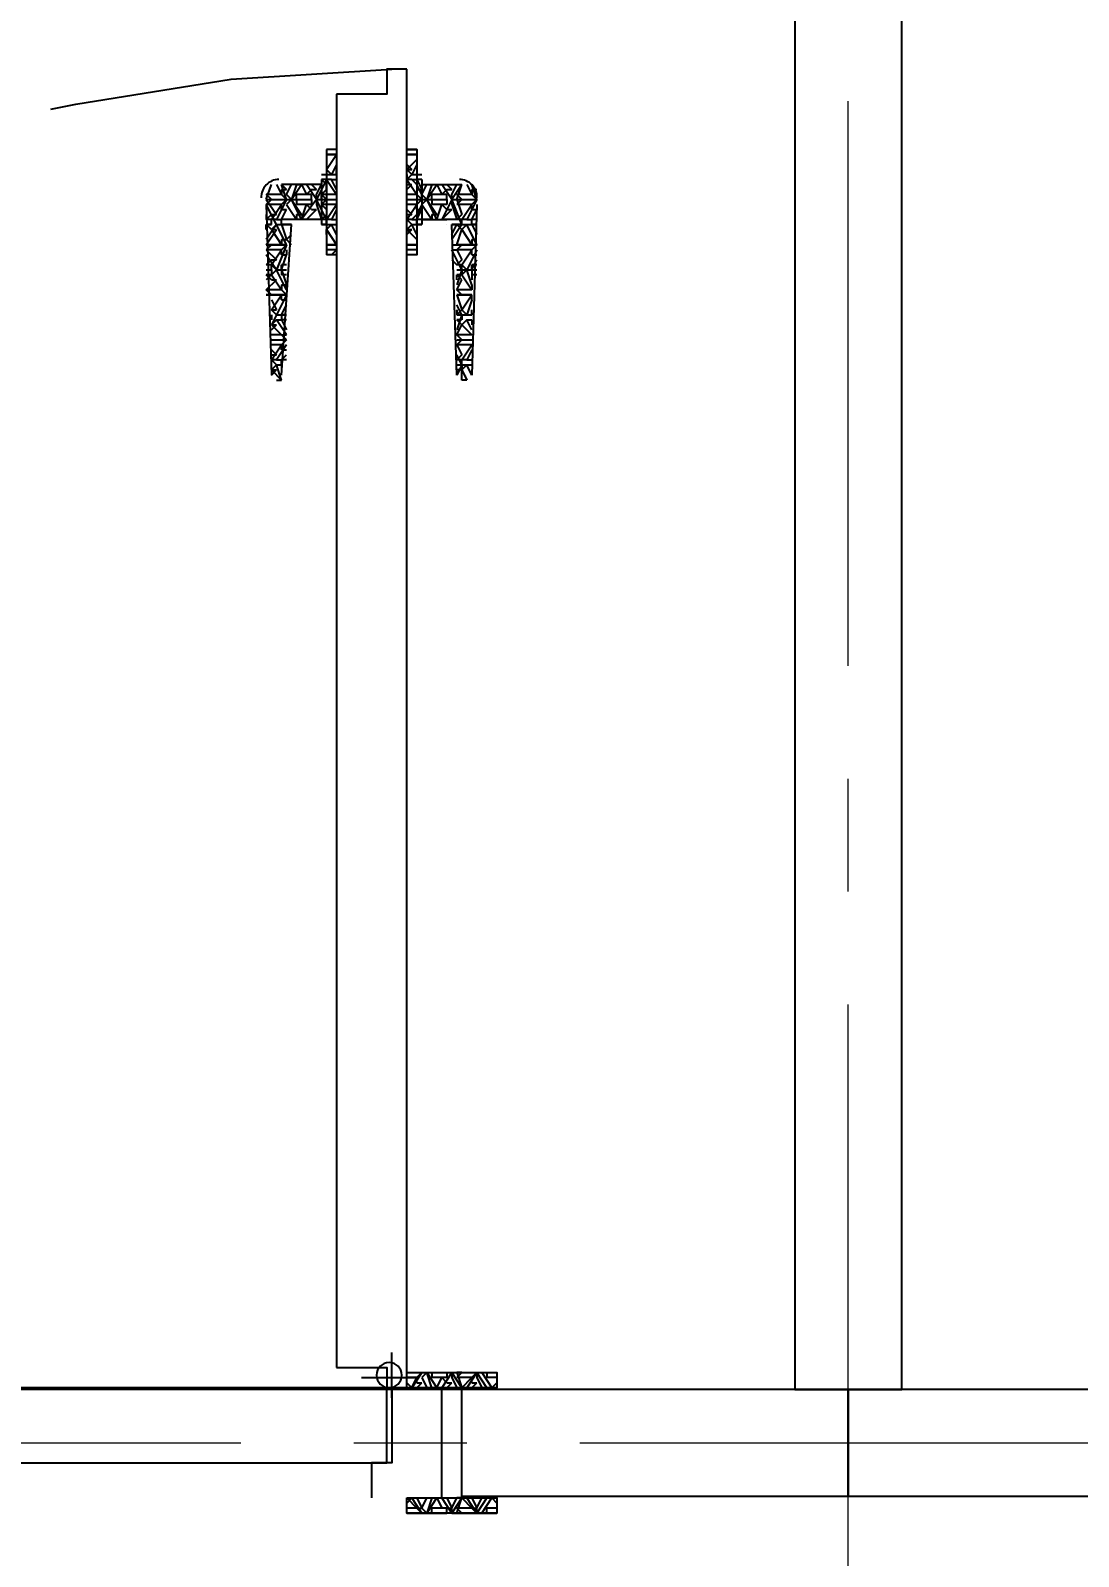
# Model space of a CAD drawing. Header units: centimetres. Extents: x -136 to 1955, y -1012 to 1233.
# Drawn here: x 340.5 to 399.4, y 626.1 to 711.9 of the extents above; entities that cross this region are included whole.
import ezdxf

# ---------------------------------------------------------------- set-up
doc = ezdxf.new("R2010")
doc.units = ezdxf.units.CM
doc.linetypes.add('CENTER', pattern=[50.8, 31.75, -6.35, 6.35, -6.35])
doc.layers.add('AKS', color=4, linetype='CENTER', lineweight=13)
for name, color, linetype in [('IC_DUVAR_60', 30, 'Continuous'), ('IC_KAPILAR', 7, 'Continuous'), ('OZEL_PANEL_OLCU_CM', 3, 'Continuous')]:
    doc.layers.add(name, color=color, linetype=linetype)
doc.styles.get("Standard").update_dxf_attribs({"font": 'Arial.ttf'})
doc.dimstyles.new('ISO-25', dxfattribs={"dimtxt": 2.5, "dimasz": 2.5, "dimexe": 1.25, "dimexo": 0.625, "dimtad": 1, "dimtxsty": 'Standard', "dimcen": 2.5, "dimadec": 0, "dimazin": 0, "dimtfac": 1, "dimtmove": 0, "dimatfit": 3, "dimfxl": 1, "dimarcsym": 0})

# ---------------------------------------------------------------- blocks, each defined once
blk = doc.blocks.new('kaynak-ic-kapi')
at = {"color": 133, "linetype": 'Continuous', "lineweight": 25, "true_color": 0x6ec1dd}
for p, q in [((54328.39, 7919.031), (54328.39, 7993.181)), ((54324.442, 7991.771), (54324.442, 7920.159)), ((54324.442, 7988.67), (54323.879, 7988.67)), ((54323.879, 7988.67), (54323.879, 7982.749)), ((54324.442, 7988.67), (54323.879, 7988.67)), ((54323.879, 7988.388), (54324.442, 7988.388)), ((54324.442, 7988.388), (54323.879, 7988.388)), ((54323.879, 7987.542), (54324.442, 7988.388)), ((54324.442, 7988.67), (54324.442, 7988.67)), ((54324.442, 7988.67), (54324.442, 7988.67)), ((54324.442, 7988.388), (54324.442, 7988.388)), ((54328.953, 7988.67), (54328.39, 7988.67)), ((54328.39, 7988.388), (54328.953, 7988.388)), ((54328.953, 7988.388), (54328.39, 7988.388)), ((54328.39, 7987.542), (54328.953, 7988.106)), ((54323.597, 7987.26), (54323.879, 7987.26)), ((54323.879, 7987.824), (54323.879, 7987.542)), ((54324.16, 7987.26), (54323.879, 7987.542)), ((54323.879, 7987.542), (54323.879, 7987.542)), ((54323.879, 7987.26), (54323.879, 7987.26)), ((54323.879, 7987.26), (54324.442, 7987.26)), ((54323.879, 7987.26), (54323.879, 7986.978)), ((54323.879, 7987.26), (54323.879, 7987.26)), ((54323.879, 7987.26), (54323.879, 7986.978)), ((54323.879, 7987.26), (54323.879, 7987.26)), ((54324.442, 7987.824), (54324.16, 7987.26)), ((54324.16, 7987.26), (54324.442, 7987.26)), ((54324.442, 7987.26), (54324.442, 7987.542)), ((54324.442, 7987.26), (54324.442, 7987.26)), ((54324.442, 7987.26), (54324.442, 7987.26)), ((54328.39, 7987.824), (54328.672, 7987.542)), ((54328.672, 7987.26), (54328.39, 7987.542)), ((54328.672, 7987.26), (54328.39, 7987.542)), ((54328.39, 7987.542), (54328.672, 7987.542)), ((54328.39, 7987.26), (54328.39, 7987.26)), ((54328.39, 7987.26), (54328.39, 7987.26)), ((54328.39, 7987.26), (54328.39, 7986.978)), ((54328.672, 7987.26), (54328.953, 7987.26)), ((54328.672, 7987.26), (54328.953, 7987.26)), ((54328.953, 7987.26), (54329.235, 7987.26)), ((54328.953, 7987.26), (54328.953, 7987.26)), ((54328.953, 7987.26), (54328.953, 7986.978)), ((54328.953, 7987.26), (54328.953, 7987.26)), ((54320.495, 7985.851), (54320.777, 7986.696)), ((54321.059, 7986.696), (54321.341, 7986.133)), ((54321.623, 7985.851), (54321.341, 7986.696)), ((54321.341, 7986.696), (54321.623, 7986.415)), ((54323.597, 7986.696), (54321.341, 7986.696)), ((54321.341, 7986.415), (54321.341, 7986.133)), ((54321.341, 7986.415), (54321.623, 7986.415)), ((54321.623, 7986.133), (54321.905, 7986.696)), ((54322.187, 7986.696), (54321.905, 7985.851)), ((54321.905, 7985.851), (54322.469, 7986.696)), ((54322.187, 7986.696), (54322.187, 7986.696)), ((54322.187, 7986.696), (54322.469, 7986.696)), ((54322.469, 7986.696), (54322.751, 7986.133)), ((54323.033, 7986.415), (54322.751, 7986.133)), ((54323.033, 7986.696), (54323.315, 7986.415)), ((54323.033, 7986.415), (54323.315, 7986.415)), ((54323.315, 7986.133), (54323.597, 7986.696)), ((54323.879, 7986.696), (54323.597, 7986.978)), ((54323.879, 7986.978), (54323.597, 7986.978)), ((54323.597, 7986.978), (54323.597, 7986.978)), ((54323.597, 7986.978), (54323.597, 7984.441)), ((54324.16, 7986.978), (54323.879, 7986.978)), ((54323.879, 7986.978), (54324.442, 7986.133)), ((54323.879, 7986.978), (54323.879, 7986.978)), ((54323.879, 7986.696), (54323.879, 7986.696)), ((54323.879, 7986.415), (54323.879, 7986.696)), ((54324.442, 7986.415), (54324.16, 7986.978)), ((54324.16, 7986.978), (54324.442, 7986.978)), ((54324.442, 7986.978), (54324.442, 7986.978)), ((54324.442, 7986.978), (54324.442, 7986.978)), ((54324.442, 7986.978), (54324.442, 7986.978)), ((54328.672, 7986.978), (54328.39, 7986.978)), ((54328.39, 7986.978), (54328.953, 7986.133)), ((54328.39, 7986.696), (54328.672, 7986.696)), ((54328.39, 7986.415), (54328.672, 7986.696)), ((54328.953, 7986.696), (54328.672, 7986.978)), ((54328.672, 7986.978), (54328.953, 7986.978)), ((54328.953, 7986.978), (54328.953, 7986.978)), ((54329.235, 7986.978), (54328.953, 7986.978)), ((54328.953, 7986.978), (54329.235, 7986.415)), ((54328.953, 7986.978), (54328.953, 7986.978)), ((54328.953, 7986.415), (54328.953, 7986.133)), ((54328.953, 7986.415), (54329.235, 7986.415)), ((54329.235, 7986.978), (54329.235, 7984.441)), ((54329.235, 7986.133), (54329.517, 7986.696)), ((54329.235, 7986.696), (54331.491, 7986.696)), ((54329.235, 7986.415), (54329.235, 7986.415)), ((54329.799, 7986.696), (54329.517, 7985.851)), ((54329.517, 7985.851), (54330.081, 7986.696)), ((54329.799, 7986.696), (54329.799, 7986.696)), ((54329.799, 7986.696), (54330.081, 7986.696)), ((54330.081, 7986.696), (54330.363, 7986.133)), ((54330.645, 7986.415), (54330.363, 7986.133)), ((54330.645, 7986.696), (54330.927, 7986.415)), ((54330.645, 7986.415), (54330.927, 7986.415)), ((54330.927, 7986.133), (54331.209, 7986.696)), ((54331.209, 7985.851), (54331.491, 7986.696)), ((54331.491, 7986.696), (54331.491, 7986.696)), ((54331.491, 7986.696), (54331.491, 7986.696)), ((54331.773, 7986.696), (54332.055, 7986.133)), ((54332.337, 7985.851), (54332.055, 7986.696)), ((54332.055, 7986.415), (54332.055, 7986.133)), ((54332.055, 7986.415), (54332.337, 7986.415)), ((54320.777, 7985.851), (54320.495, 7986.133)), ((54321.341, 7986.133), (54320.495, 7986.133)), ((54320.495, 7985.851), (54320.495, 7985.851)), ((54320.495, 7985.851), (54320.495, 7985.851)), ((54320.777, 7985.851), (54320.495, 7985.569)), ((54320.495, 7985.851), (54321.059, 7985.005)), ((54321.341, 7985.569), (54320.495, 7985.569)), ((54320.495, 7985.569), (54320.777, 7975.983)), ((54320.777, 7984.723), (54321.341, 7985.569)), ((54321.623, 7985.851), (54321.059, 7984.723)), ((54321.623, 7985.851), (54321.341, 7986.133)), ((54321.623, 7985.851), (54321.341, 7985.569)), ((54321.341, 7985.287), (54321.341, 7985.569)), ((54321.905, 7985.851), (54321.623, 7986.133)), ((54321.905, 7985.851), (54321.623, 7985.569)), ((54321.623, 7985.569), (54322.187, 7984.723)), ((54322.469, 7984.723), (54321.905, 7985.851)), ((54321.905, 7985.851), (54321.905, 7985.851)), ((54321.905, 7985.851), (54321.905, 7985.851)), ((54321.905, 7985.851), (54322.469, 7985.005)), ((54322.187, 7985.851), (54322.187, 7986.133)), ((54323.033, 7986.133), (54322.187, 7986.133)), ((54322.187, 7985.851), (54322.187, 7985.569)), ((54323.033, 7985.569), (54322.187, 7985.569)), ((54322.469, 7984.723), (54322.751, 7985.569)), ((54323.033, 7985.287), (54322.751, 7985.569)), ((54323.033, 7985.851), (54323.033, 7986.133)), ((54323.033, 7985.851), (54323.033, 7985.569)), ((54323.315, 7985.851), (54323.315, 7986.133)), ((54323.315, 7985.851), (54323.597, 7985.851)), ((54323.315, 7985.851), (54323.597, 7985.851)), ((54323.315, 7985.851), (54323.315, 7985.569)), ((54323.315, 7985.851), (54323.597, 7985.851)), ((54323.315, 7985.569), (54323.597, 7984.723)), ((54323.879, 7985.851), (54323.597, 7986.133)), ((54323.879, 7986.133), (54323.597, 7986.133)), ((54323.597, 7985.851), (54323.879, 7985.851)), ((54323.879, 7985.851), (54323.597, 7985.569)), ((54323.597, 7985.851), (54323.597, 7985.569)), ((54323.879, 7985.569), (54323.597, 7985.569)), ((54323.597, 7985.569), (54323.879, 7985.287)), ((54324.442, 7986.133), (54323.879, 7986.133)), ((54323.879, 7985.851), (54324.442, 7985.851)), ((54324.442, 7985.569), (54323.879, 7985.569)), ((54323.879, 7984.723), (54324.442, 7985.569)), ((54324.442, 7986.133), (54324.442, 7986.133)), ((54324.442, 7985.569), (54324.442, 7985.569)), ((54328.953, 7986.133), (54328.39, 7986.133)), ((54328.39, 7985.851), (54328.953, 7985.851)), ((54328.953, 7985.569), (54328.39, 7985.569)), ((54328.39, 7984.723), (54328.953, 7985.569)), ((54329.235, 7985.851), (54328.953, 7986.133)), ((54328.953, 7986.133), (54328.953, 7986.133)), ((54328.953, 7986.133), (54328.953, 7986.133)), ((54328.953, 7985.851), (54329.235, 7985.851)), ((54329.235, 7985.851), (54328.953, 7985.569)), ((54329.235, 7985.569), (54328.953, 7985.005)), ((54328.953, 7985.287), (54328.953, 7985.569)), ((54328.953, 7985.569), (54328.953, 7985.569)), ((54328.953, 7985.569), (54328.953, 7985.569)), ((54329.517, 7985.851), (54329.235, 7986.133)), ((54329.235, 7985.851), (54330.645, 7985.851)), ((54329.235, 7985.851), (54329.235, 7985.569)), ((54329.235, 7985.851), (54329.235, 7985.851)), ((54329.517, 7985.851), (54329.235, 7985.569)), ((54329.235, 7985.569), (54329.799, 7984.723)), ((54330.081, 7984.723), (54329.517, 7985.851)), ((54329.517, 7985.851), (54329.517, 7985.851)), ((54329.517, 7985.851), (54329.517, 7985.851)), ((54329.517, 7985.851), (54330.081, 7985.005)), ((54329.799, 7985.851), (54329.799, 7986.133)), ((54330.645, 7986.133), (54329.799, 7986.133)), ((54329.799, 7985.851), (54329.799, 7985.569)), ((54330.645, 7985.569), (54329.799, 7985.569)), ((54330.081, 7984.723), (54330.363, 7985.569)), ((54330.645, 7985.287), (54330.363, 7985.569)), ((54330.645, 7985.851), (54330.645, 7986.133)), ((54330.645, 7985.851), (54330.645, 7985.569)), ((54330.927, 7985.851), (54330.927, 7986.133)), ((54330.927, 7985.851), (54332.337, 7985.851)), ((54330.927, 7985.851), (54331.209, 7985.851)), ((54330.927, 7985.851), (54330.927, 7985.569)), ((54330.927, 7985.851), (54331.209, 7985.851)), ((54330.927, 7985.569), (54331.209, 7984.723)), ((54331.491, 7985.851), (54331.209, 7986.133)), ((54332.055, 7986.133), (54331.209, 7986.133)), ((54331.491, 7985.851), (54331.209, 7985.569)), ((54331.209, 7985.851), (54331.491, 7985.005)), ((54332.055, 7985.569), (54331.209, 7985.569)), ((54331.491, 7984.723), (54332.055, 7985.569)), ((54332.337, 7985.851), (54331.773, 7984.723)), ((54332.337, 7985.851), (54332.055, 7986.133)), ((54332.337, 7985.851), (54332.055, 7985.569)), ((54332.055, 7985.287), (54332.055, 7985.569)), ((54332.337, 7985.569), (54332.055, 7975.983)), ((54332.337, 7985.569), (54332.337, 7985.569)), ((54332.337, 7985.569), (54332.337, 7985.287)), ((54320.777, 7985.005), (54320.495, 7984.723)), ((54320.495, 7985.005), (54320.495, 7984.723)), ((54320.777, 7984.723), (54320.495, 7984.723)), ((54320.777, 7985.005), (54321.059, 7985.005)), ((54320.777, 7984.441), (54320.777, 7984.723)), ((54321.059, 7984.723), (54320.777, 7984.723)), ((54321.059, 7984.723), (54321.341, 7984.723)), ((54321.341, 7985.287), (54321.623, 7985.287)), ((54321.341, 7984.723), (54321.623, 7985.287)), ((54321.341, 7984.441), (54321.341, 7984.723)), ((54322.187, 7984.723), (54321.341, 7984.723)), ((54323.597, 7984.723), (54321.905, 7984.723)), ((54322.187, 7985.005), (54322.187, 7984.723)), ((54322.187, 7985.005), (54322.469, 7985.005)), ((54322.187, 7984.723), (54322.187, 7984.723)), ((54322.469, 7984.723), (54322.469, 7984.723)), ((54322.751, 7984.723), (54323.315, 7985.287)), ((54322.751, 7984.723), (54322.751, 7984.723)), ((54323.597, 7984.723), (54322.751, 7984.723)), ((54323.033, 7985.287), (54323.315, 7985.287)), ((54323.879, 7985.005), (54323.597, 7984.723)), ((54323.879, 7984.723), (54323.597, 7984.723)), ((54323.597, 7984.723), (54323.597, 7984.723)), ((54323.879, 7985.287), (54323.879, 7985.005)), ((54323.879, 7985.005), (54323.879, 7985.005)), ((54323.879, 7984.441), (54323.879, 7984.723)), ((54323.879, 7984.441), (54323.879, 7984.723)), ((54324.16, 7984.723), (54323.879, 7984.723)), ((54324.442, 7985.287), (54324.16, 7984.723)), ((54324.16, 7984.723), (54324.442, 7984.723)), ((54324.442, 7984.723), (54324.442, 7984.723)), ((54324.442, 7984.723), (54324.442, 7984.723)), ((54324.442, 7984.723), (54324.442, 7984.723)), ((54328.39, 7985.287), (54328.672, 7985.005)), ((54328.39, 7985.005), (54328.672, 7985.005)), ((54328.39, 7984.441), (54328.39, 7984.723)), ((54328.672, 7984.723), (54328.39, 7984.723)), ((54328.953, 7985.005), (54328.672, 7984.723)), ((54328.672, 7984.723), (54328.953, 7984.723)), ((54328.953, 7985.287), (54329.235, 7985.287)), ((54328.953, 7984.723), (54329.235, 7985.287)), ((54328.953, 7984.723), (54328.953, 7984.723)), ((54328.953, 7984.441), (54328.953, 7984.723)), ((54329.235, 7984.723), (54328.953, 7984.723)), ((54329.235, 7985.287), (54329.235, 7985.287)), ((54329.235, 7985.287), (54329.235, 7985.287)), ((54329.799, 7984.723), (54329.235, 7984.723)), ((54329.235, 7984.723), (54330.645, 7984.723)), ((54329.799, 7985.005), (54329.799, 7984.723)), ((54329.799, 7985.005), (54330.081, 7985.005)), ((54329.799, 7984.723), (54329.799, 7984.723)), ((54330.081, 7984.723), (54330.081, 7984.723)), ((54330.363, 7984.723), (54330.927, 7985.287)), ((54330.363, 7984.723), (54330.363, 7984.723)), ((54331.491, 7984.723), (54330.363, 7984.723)), ((54330.645, 7985.287), (54330.927, 7985.287)), ((54331.491, 7985.005), (54331.209, 7984.723)), ((54331.491, 7985.005), (54331.491, 7985.005)), ((54331.491, 7984.441), (54331.491, 7984.723)), ((54331.773, 7984.723), (54331.491, 7984.723)), ((54331.773, 7984.723), (54332.055, 7984.723)), ((54332.055, 7985.287), (54332.337, 7985.287)), ((54332.055, 7984.723), (54332.337, 7985.287)), ((54332.055, 7984.441), (54332.055, 7984.723)), ((54332.337, 7984.723), (54332.055, 7984.723)), ((54320.495, 7984.441), (54320.777, 7984.441)), ((54321.059, 7984.441), (54320.495, 7983.595)), ((54320.777, 7984.159), (54320.495, 7984.441)), ((54320.777, 7984.441), (54320.495, 7984.441)), ((54320.495, 7984.159), (54320.495, 7984.441)), ((54320.495, 7983.313), (54321.059, 7984.159)), ((54320.777, 7984.441), (54320.777, 7984.441)), ((54321.059, 7984.441), (54320.777, 7984.159)), ((54320.777, 7984.159), (54321.059, 7984.159)), ((54320.777, 7984.159), (54321.341, 7983.313)), ((54321.059, 7984.441), (54321.905, 7984.441)), ((54321.059, 7984.441), (54321.341, 7984.441)), ((54321.341, 7984.441), (54321.341, 7984.441)), ((54321.905, 7984.441), (54321.341, 7984.441)), ((54321.341, 7984.441), (54321.623, 7983.595)), ((54321.341, 7975.983), (54321.905, 7984.441)), ((54321.623, 7983.595), (54321.905, 7983.877)), ((54321.905, 7984.441), (54321.905, 7984.441)), ((54323.597, 7984.441), (54323.879, 7984.441)), ((54323.879, 7984.441), (54323.597, 7984.441)), ((54323.879, 7984.441), (54324.442, 7984.441)), ((54323.879, 7984.441), (54323.879, 7984.441)), ((54323.879, 7984.441), (54323.879, 7984.159)), ((54323.879, 7984.441), (54323.879, 7984.441)), ((54324.16, 7984.441), (54323.879, 7984.159)), ((54323.879, 7984.441), (54323.879, 7984.441)), ((54323.879, 7984.159), (54323.879, 7984.159)), ((54323.879, 7983.877), (54323.879, 7984.159)), ((54323.879, 7984.159), (54324.442, 7983.313)), ((54323.879, 7984.159), (54323.879, 7984.159)), ((54324.442, 7983.877), (54324.16, 7984.441)), ((54324.16, 7984.441), (54324.442, 7984.441)), ((54324.442, 7984.441), (54324.442, 7984.441)), ((54324.442, 7984.441), (54324.442, 7984.441)), ((54324.442, 7984.441), (54324.442, 7984.441)), ((54328.39, 7984.441), (54328.39, 7984.441)), ((54328.672, 7984.441), (54328.39, 7984.159)), ((54328.39, 7984.441), (54328.39, 7984.441)), ((54328.672, 7984.441), (54328.39, 7984.159)), ((54328.39, 7984.159), (54328.672, 7984.159)), ((54328.39, 7983.877), (54328.672, 7984.159)), ((54328.39, 7984.159), (54328.953, 7983.595)), ((54328.672, 7984.441), (54328.953, 7984.441)), ((54328.672, 7984.441), (54328.953, 7984.441)), ((54328.953, 7984.441), (54329.235, 7984.441)), ((54328.953, 7984.441), (54328.953, 7984.441)), ((54328.953, 7984.441), (54328.953, 7984.441)), ((54329.235, 7984.441), (54328.953, 7984.441)), ((54328.953, 7984.441), (54328.953, 7984.159)), ((54328.953, 7984.441), (54328.953, 7984.441)), ((54328.953, 7984.159), (54328.953, 7984.159)), ((54330.645, 7984.441), (54330.645, 7984.441)), ((54331.491, 7984.441), (54330.927, 7983.595)), ((54331.491, 7984.441), (54330.927, 7984.441)), ((54330.927, 7983.877), (54331.209, 7984.441)), ((54331.209, 7975.983), (54330.927, 7984.441)), ((54331.491, 7984.159), (54331.209, 7984.441)), ((54331.209, 7983.313), (54331.491, 7984.159)), ((54331.491, 7984.441), (54331.491, 7984.441)), ((54331.773, 7984.441), (54331.491, 7984.159)), ((54331.491, 7984.159), (54331.491, 7984.159)), ((54331.491, 7984.159), (54332.055, 7983.313)), ((54332.337, 7983.313), (54331.773, 7984.441)), ((54331.773, 7984.441), (54332.055, 7984.441)), ((54332.055, 7984.441), (54332.055, 7984.441)), ((54332.337, 7984.441), (54332.055, 7984.441)), ((54332.055, 7984.441), (54332.337, 7983.877)), ((54320.495, 7983.313), (54321.623, 7983.313)), ((54320.495, 7983.313), (54320.495, 7983.313)), ((54320.777, 7983.313), (54320.495, 7983.313)), ((54320.777, 7983.313), (54320.495, 7983.031)), ((54321.341, 7983.313), (54320.495, 7983.313)), ((54320.495, 7983.031), (54320.495, 7983.031)), ((54321.341, 7983.031), (54320.495, 7983.031)), ((54320.495, 7983.031), (54321.059, 7982.467)), ((54320.777, 7982.185), (54321.341, 7983.031)), ((54321.341, 7983.595), (54321.341, 7983.313)), ((54321.341, 7983.595), (54321.623, 7983.595)), ((54321.623, 7983.313), (54321.341, 7983.313)), ((54321.623, 7983.313), (54321.341, 7983.031)), ((54321.341, 7982.749), (54321.341, 7983.031)), ((54321.905, 7983.313), (54321.623, 7983.595)), ((54321.623, 7983.031), (54321.623, 7982.749)), ((54323.879, 7983.313), (54324.442, 7983.313)), ((54324.442, 7983.313), (54323.879, 7983.313)), ((54324.442, 7983.031), (54323.879, 7983.031)), ((54324.16, 7982.749), (54324.442, 7983.031)), ((54324.442, 7983.313), (54324.442, 7983.313)), ((54324.442, 7983.031), (54324.442, 7983.031)), ((54328.39, 7983.313), (54328.953, 7983.313)), ((54328.953, 7983.313), (54328.39, 7983.313)), ((54328.953, 7983.031), (54328.39, 7983.031)), ((54330.927, 7983.313), (54332.337, 7983.313)), ((54330.927, 7983.313), (54331.209, 7983.313)), ((54331.491, 7981.903), (54330.927, 7983.031)), ((54330.927, 7983.031), (54331.209, 7983.031)), ((54331.491, 7983.313), (54331.209, 7983.313)), ((54331.491, 7983.313), (54331.209, 7983.031)), ((54332.055, 7983.313), (54331.209, 7983.313)), ((54332.055, 7983.031), (54331.209, 7983.031)), ((54331.209, 7983.031), (54331.491, 7982.467)), ((54331.491, 7982.185), (54332.055, 7983.031)), ((54332.337, 7983.031), (54331.773, 7981.903)), ((54332.055, 7983.595), (54332.055, 7983.313)), ((54332.055, 7983.595), (54332.337, 7983.595)), ((54332.337, 7983.313), (54332.055, 7983.313)), ((54332.337, 7983.313), (54332.055, 7983.031)), ((54332.055, 7982.749), (54332.055, 7983.031)), ((54320.777, 7982.467), (54320.495, 7982.185)), ((54320.777, 7982.185), (54320.495, 7982.185)), ((54320.495, 7982.185), (54320.495, 7982.185)), ((54320.777, 7982.467), (54321.059, 7982.467)), ((54320.777, 7981.903), (54320.777, 7982.185)), ((54321.059, 7981.903), (54320.777, 7982.185)), ((54321.341, 7982.749), (54321.623, 7982.749)), ((54321.341, 7981.903), (54321.623, 7982.749)), ((54321.341, 7981.903), (54321.341, 7982.185)), ((54321.623, 7982.185), (54321.341, 7982.185)), ((54321.623, 7982.749), (54321.623, 7982.749)), ((54324.442, 7982.749), (54323.879, 7982.749)), ((54328.953, 7982.749), (54328.953, 7982.749)), ((54330.927, 7982.467), (54331.209, 7982.185)), ((54331.491, 7982.467), (54331.209, 7982.185)), ((54331.491, 7982.185), (54331.209, 7982.185)), ((54331.491, 7982.467), (54331.491, 7982.467)), ((54331.491, 7981.903), (54331.491, 7982.185)), ((54331.773, 7981.903), (54331.491, 7982.185)), ((54332.055, 7982.749), (54332.337, 7982.749)), ((54332.055, 7981.903), (54332.337, 7982.467)), ((54332.055, 7981.903), (54332.055, 7982.185)), ((54332.337, 7982.185), (54332.055, 7982.185)), ((54320.495, 7981.903), (54320.777, 7981.903)), ((54320.777, 7981.34), (54320.495, 7981.622)), ((54320.777, 7981.622), (54320.495, 7981.622)), ((54320.495, 7981.622), (54320.495, 7981.622)), ((54320.495, 7980.776), (54321.059, 7981.34)), ((54320.777, 7981.903), (54320.777, 7981.622)), ((54321.059, 7981.903), (54320.777, 7981.622)), ((54320.777, 7981.622), (54321.341, 7980.776)), ((54320.777, 7981.34), (54321.059, 7981.34)), ((54321.059, 7981.903), (54321.623, 7981.903)), ((54321.059, 7981.903), (54321.341, 7981.903)), ((54321.059, 7981.903), (54321.341, 7981.903)), ((54321.341, 7981.903), (54321.341, 7981.622)), ((54321.341, 7981.903), (54321.623, 7981.058)), ((54321.623, 7981.622), (54321.341, 7981.622)), ((54331.491, 7981.903), (54331.209, 7981.058)), ((54331.491, 7981.34), (54331.209, 7981.622)), ((54331.491, 7981.622), (54331.209, 7981.622)), ((54331.209, 7981.34), (54331.209, 7981.622)), ((54331.209, 7980.776), (54331.491, 7981.34)), ((54331.491, 7981.903), (54331.491, 7981.622)), ((54331.773, 7981.903), (54331.491, 7981.622)), ((54331.491, 7981.622), (54332.055, 7980.776)), ((54331.491, 7981.34), (54331.491, 7981.34)), ((54332.055, 7981.058), (54331.773, 7981.903)), ((54331.773, 7981.903), (54332.055, 7981.903)), ((54331.773, 7981.903), (54332.055, 7981.903)), ((54332.055, 7981.903), (54332.055, 7981.622)), ((54332.055, 7981.903), (54332.055, 7981.34)), ((54332.337, 7981.622), (54332.055, 7981.622)), ((54320.777, 7980.494), (54320.495, 7980.776)), ((54321.341, 7980.776), (54320.495, 7980.776)), ((54320.495, 7980.494), (54321.623, 7980.494)), ((54320.777, 7980.494), (54320.495, 7980.494)), ((54321.341, 7980.494), (54320.495, 7980.494)), ((54320.777, 7979.648), (54321.341, 7980.494)), ((54321.341, 7981.058), (54321.341, 7980.776)), ((54321.341, 7981.058), (54321.623, 7981.058)), ((54321.623, 7980.494), (54321.341, 7980.776)), ((54321.623, 7980.494), (54321.341, 7980.494)), ((54321.341, 7980.212), (54321.341, 7980.494)), ((54321.623, 7980.776), (54321.623, 7981.058)), ((54321.623, 7980.776), (54321.623, 7980.776)), ((54331.209, 7980.776), (54331.209, 7980.776)), ((54331.491, 7980.494), (54331.209, 7980.776)), ((54332.055, 7980.776), (54331.209, 7980.776)), ((54331.209, 7980.494), (54332.055, 7980.494)), ((54331.209, 7980.494), (54331.209, 7980.494)), ((54331.491, 7980.494), (54331.209, 7980.494)), ((54332.055, 7980.494), (54331.209, 7980.494)), ((54331.209, 7980.494), (54331.491, 7979.648)), ((54331.491, 7979.648), (54332.055, 7980.494)), ((54332.055, 7981.058), (54332.055, 7980.776)), ((54332.055, 7981.058), (54332.055, 7981.058)), ((54332.055, 7980.776), (54332.055, 7980.776)), ((54332.055, 7980.494), (54332.055, 7980.494)), ((54332.055, 7980.212), (54332.055, 7980.494)), ((54320.777, 7980.212), (54321.059, 7979.648)), ((54321.059, 7979.366), (54320.777, 7979.648)), ((54321.059, 7979.366), (54320.777, 7979.648)), ((54320.777, 7979.648), (54320.777, 7979.648)), ((54320.777, 7979.648), (54321.059, 7979.648)), ((54321.341, 7980.212), (54321.623, 7980.212)), ((54321.341, 7979.366), (54321.623, 7979.93)), ((54331.491, 7979.366), (54331.209, 7979.93)), ((54331.491, 7979.648), (54331.209, 7979.366)), ((54331.209, 7979.648), (54331.209, 7979.366)), ((54331.773, 7979.366), (54331.491, 7979.648)), ((54331.491, 7979.648), (54331.491, 7979.648)), ((54332.055, 7980.212), (54331.773, 7979.366)), ((54332.055, 7980.212), (54332.055, 7980.212)), ((54332.055, 7979.366), (54332.055, 7979.648)), ((54320.777, 7979.366), (54320.777, 7979.366)), ((54320.777, 7979.366), (54320.777, 7979.366)), ((54320.777, 7979.366), (54320.777, 7979.084)), ((54320.777, 7979.366), (54320.777, 7979.366)), ((54321.059, 7979.084), (54320.777, 7978.802)), ((54320.777, 7979.084), (54320.777, 7979.084)), ((54320.777, 7978.802), (54321.059, 7978.802)), ((54320.777, 7978.52), (54321.059, 7978.802)), ((54320.777, 7978.802), (54321.341, 7978.238)), ((54321.059, 7979.366), (54321.623, 7979.366)), ((54321.059, 7979.366), (54321.341, 7979.366)), ((54321.623, 7978.238), (54321.059, 7979.084)), ((54321.059, 7979.084), (54321.341, 7979.084)), ((54321.341, 7979.366), (54321.341, 7979.366)), ((54321.341, 7979.366), (54321.341, 7979.084)), ((54321.623, 7979.366), (54321.341, 7979.366)), ((54321.623, 7979.084), (54321.341, 7979.084)), ((54321.341, 7979.084), (54321.623, 7978.52)), ((54331.491, 7979.366), (54331.209, 7978.52)), ((54331.491, 7979.366), (54331.209, 7979.366)), ((54331.491, 7978.802), (54331.209, 7979.084)), ((54331.491, 7979.084), (54331.209, 7979.084)), ((54331.209, 7979.084), (54331.209, 7979.084)), ((54331.209, 7978.238), (54331.491, 7978.802)), ((54331.491, 7979.366), (54331.491, 7979.366)), ((54331.491, 7979.366), (54331.491, 7979.084)), ((54331.773, 7979.084), (54331.491, 7978.802)), ((54331.491, 7978.802), (54331.491, 7978.802)), ((54331.491, 7978.802), (54332.055, 7978.238)), ((54331.773, 7979.366), (54332.055, 7979.366)), ((54332.055, 7978.52), (54331.773, 7979.084)), ((54331.773, 7979.084), (54332.055, 7979.084)), ((54332.055, 7979.366), (54332.055, 7979.366)), ((54332.055, 7979.366), (54332.055, 7979.366)), ((54332.055, 7979.084), (54332.055, 7979.084)), ((54332.055, 7979.084), (54332.055, 7979.084)), ((54332.055, 7979.084), (54332.055, 7978.802)), ((54321.341, 7978.238), (54320.777, 7978.238)), ((54320.777, 7977.956), (54321.623, 7977.956)), ((54321.623, 7977.956), (54321.341, 7978.238)), ((54321.341, 7978.238), (54321.341, 7978.238)), ((54321.341, 7978.238), (54321.623, 7978.238)), ((54321.623, 7977.956), (54321.341, 7977.674)), ((54331.491, 7977.956), (54331.209, 7978.238)), ((54332.055, 7978.238), (54331.209, 7978.238)), ((54331.209, 7977.956), (54332.055, 7977.956)), ((54331.491, 7977.956), (54331.209, 7977.674)), ((54332.055, 7978.238), (54332.055, 7978.238)), ((54321.341, 7977.674), (54320.777, 7977.674)), ((54320.777, 7976.829), (54321.341, 7977.674)), ((54320.777, 7977.392), (54321.059, 7977.111)), ((54320.777, 7977.111), (54321.059, 7977.111)), ((54321.059, 7976.829), (54320.777, 7976.829)), ((54321.623, 7977.674), (54321.059, 7976.829)), ((54321.059, 7976.829), (54321.341, 7976.829)), ((54321.341, 7977.392), (54321.341, 7977.674)), ((54321.341, 7977.392), (54321.623, 7977.392)), ((54321.341, 7976.829), (54321.623, 7977.111)), ((54321.341, 7976.547), (54321.341, 7976.829)), ((54321.623, 7976.829), (54321.341, 7976.829)), ((54332.055, 7977.674), (54331.209, 7977.674)), ((54331.209, 7977.674), (54331.491, 7977.111)), ((54331.491, 7976.547), (54331.209, 7977.111)), ((54331.491, 7977.111), (54331.209, 7976.829)), ((54331.491, 7976.829), (54331.209, 7976.829)), ((54331.491, 7976.829), (54332.055, 7977.674)), ((54331.491, 7977.111), (54331.491, 7977.111)), ((54331.491, 7976.547), (54331.491, 7976.829)), ((54331.773, 7976.829), (54331.491, 7976.829)), ((54332.055, 7977.392), (54331.773, 7976.829)), ((54331.773, 7976.829), (54332.055, 7976.829)), ((54332.055, 7977.674), (54332.055, 7977.674)), ((54332.055, 7976.829), (54332.055, 7976.829)), ((54320.777, 7976.547), (54320.777, 7976.547)), ((54321.059, 7976.547), (54320.777, 7976.265)), ((54320.777, 7976.547), (54320.777, 7976.547)), ((54320.777, 7976.547), (54320.777, 7976.547)), ((54321.059, 7976.547), (54320.777, 7976.265)), ((54320.777, 7976.265), (54321.059, 7976.265)), ((54320.777, 7975.983), (54321.059, 7976.265)), ((54320.777, 7976.265), (54321.341, 7975.701)), ((54321.059, 7976.547), (54321.341, 7976.547)), ((54321.059, 7976.547), (54321.341, 7976.547)), ((54321.059, 7975.983), (54321.059, 7975.983)), ((54321.341, 7976.547), (54321.341, 7976.265)), ((54321.341, 7976.547), (54321.341, 7976.265)), ((54321.341, 7976.265), (54321.341, 7976.265)), ((54321.341, 7975.983), (54321.341, 7975.983)), ((54331.491, 7976.547), (54331.209, 7975.983)), ((54331.491, 7976.265), (54331.209, 7976.265)), ((54331.491, 7976.265), (54331.209, 7976.265)), ((54331.491, 7976.547), (54331.491, 7976.265)), ((54331.773, 7976.547), (54331.491, 7976.265)), ((54331.491, 7976.265), (54331.491, 7976.265)), ((54331.491, 7975.701), (54331.491, 7976.265)), ((54331.491, 7976.265), (54331.773, 7975.701)), ((54331.491, 7975.983), (54331.491, 7975.983)), ((54332.055, 7975.983), (54331.773, 7976.547)), ((54331.773, 7976.547), (54332.055, 7976.547)), ((54331.773, 7975.983), (54331.773, 7975.983)), ((54332.055, 7976.547), (54332.055, 7976.547)), ((54321.059, 7975.701), (54321.341, 7975.701)), ((54331.773, 7975.701), (54331.491, 7975.701)), ((54327.544, 7918.467), (54327.544, 7921.004)), ((54325.852, 7919.595), (54328.953, 7919.595)), ((54328.953, 7919.595), (54328.39, 7919.595)), ((54329.235, 7919.877), (54328.672, 7919.031)), ((54328.672, 7919.031), (54328.953, 7919.595)), ((54329.235, 7919.877), (54328.953, 7919.595)), ((54328.953, 7919.313), (54328.953, 7919.595)), ((54329.235, 7919.877), (54329.235, 7919.877)), ((54329.235, 7919.877), (54329.235, 7919.877)), ((54329.517, 7919.877), (54329.235, 7919.595)), ((54329.235, 7919.595), (54329.517, 7919.031)), ((54329.799, 7919.031), (54329.517, 7919.877)), ((54329.517, 7919.877), (54329.517, 7919.877)), ((54329.517, 7919.877), (54330.081, 7919.031)), ((54329.799, 7919.877), (54329.799, 7919.877)), ((54329.799, 7919.877), (54329.799, 7919.595)), ((54330.645, 7919.595), (54329.799, 7919.595)), ((54330.081, 7919.031), (54330.363, 7919.595)), ((54330.927, 7919.877), (54330.363, 7919.031)), ((54330.645, 7919.313), (54330.363, 7919.595)), ((54330.645, 7919.877), (54330.645, 7919.877)), ((54330.645, 7919.877), (54330.645, 7919.595)), ((54331.491, 7919.031), (54330.927, 7919.877)), ((54330.927, 7919.877), (54330.927, 7919.595)), ((54330.927, 7919.877), (54331.209, 7919.877)), ((54330.927, 7919.595), (54331.209, 7919.031)), ((54331.491, 7919.877), (54331.209, 7919.877)), ((54331.491, 7919.877), (54331.209, 7919.595)), ((54331.209, 7919.877), (54331.491, 7919.031)), ((54332.055, 7919.595), (54331.209, 7919.595)), ((54331.491, 7919.031), (54332.055, 7919.595)), ((54332.337, 7919.877), (54331.773, 7919.031)), ((54332.337, 7919.877), (54332.055, 7919.595)), ((54332.055, 7919.313), (54332.055, 7919.595)), ((54332.901, 7919.031), (54332.337, 7919.877)), ((54332.337, 7919.877), (54332.337, 7919.877)), ((54332.337, 7919.877), (54332.337, 7919.595)), ((54332.337, 7919.877), (54332.619, 7919.877)), ((54332.337, 7919.595), (54332.619, 7919.031)), ((54332.619, 7919.877), (54333.183, 7919.031)), ((54332.901, 7919.877), (54332.901, 7919.877)), ((54332.901, 7919.877), (54332.901, 7919.595)), ((54333.464, 7919.595), (54332.901, 7919.595)), ((54327.544, 7919.031), (54253.394, 7919.031)), ((54327.262, 7914.802), (54327.262, 7919.031)), ((54328.39, 7919.313), (54328.672, 7919.031)), ((54328.39, 7919.031), (54328.672, 7919.031)), ((54328.953, 7919.313), (54329.235, 7919.313)), ((54328.953, 7919.031), (54329.235, 7919.313)), ((54329.799, 7919.031), (54329.799, 7919.031)), ((54329.799, 7919.031), (54330.081, 7919.031)), ((54330.363, 7912.828), (54330.363, 7919.031)), ((54330.645, 7919.313), (54330.927, 7919.313)), ((54330.645, 7919.031), (54330.927, 7919.313)), ((54331.491, 7919.031), (54331.209, 7919.031)), ((54331.491, 7919.031), (54331.491, 7919.031)), ((54332.055, 7919.313), (54332.337, 7919.313)), ((54332.055, 7919.031), (54332.337, 7919.313)), ((54332.901, 7919.031), (54332.901, 7919.031)), ((54332.901, 7919.031), (54333.183, 7919.031)), ((54333.183, 7919.031), (54333.464, 7919.313)), ((54333.464, 7919.031), (54333.464, 7919.031)), ((54253.394, 7914.802), (54327.262, 7914.802)), ((54326.416, 7914.802), (54326.416, 7912.828)), ((54328.39, 7912.828), (54328.672, 7912.828)), ((54328.39, 7912.546), (54328.672, 7912.828)), ((54328.39, 7912.828), (54328.953, 7912.264)), ((54329.235, 7911.982), (54328.672, 7912.828)), ((54328.953, 7912.828), (54329.235, 7912.264)), ((54329.235, 7912.264), (54329.517, 7912.828)), ((54329.799, 7912.828), (54329.517, 7911.982)), ((54329.517, 7911.982), (54330.081, 7912.828)), ((54329.799, 7912.828), (54329.799, 7912.828)), ((54329.799, 7912.828), (54330.081, 7912.828)), ((54330.081, 7912.828), (54330.363, 7912.264)), ((54330.927, 7911.982), (54330.363, 7912.828)), ((54330.645, 7912.828), (54330.927, 7912.264)), ((54331.491, 7912.828), (54330.927, 7911.982)), ((54330.927, 7912.264), (54331.209, 7912.828)), ((54331.491, 7912.828), (54331.209, 7912.828)), ((54331.209, 7911.982), (54331.491, 7912.828)), ((54331.491, 7912.828), (54331.491, 7912.828)), ((54331.491, 7912.828), (54332.055, 7912.264)), ((54332.337, 7911.982), (54331.773, 7912.828)), ((54332.055, 7912.828), (54332.337, 7912.264)), ((54332.337, 7912.264), (54332.619, 7912.828)), ((54332.619, 7911.982), (54333.183, 7912.828)), ((54332.901, 7912.828), (54332.901, 7912.828)), ((54332.901, 7912.828), (54333.183, 7912.828)), ((54333.183, 7912.828), (54333.464, 7912.546)), ((54333.464, 7912.828), (54333.464, 7912.828)), ((54328.953, 7912.264), (54328.39, 7912.264)), ((54329.235, 7911.982), (54328.953, 7912.264)), ((54328.953, 7912.264), (54328.953, 7912.264)), ((54328.953, 7912.264), (54329.235, 7912.264)), ((54329.517, 7911.982), (54329.235, 7912.264)), ((54329.235, 7911.982), (54329.235, 7911.982)), ((54329.235, 7911.982), (54329.235, 7911.982)), ((54329.517, 7911.982), (54329.517, 7911.982)), ((54329.799, 7911.982), (54329.799, 7912.264)), ((54330.645, 7912.264), (54329.799, 7912.264)), ((54329.799, 7911.982), (54329.799, 7911.982)), ((54330.645, 7912.264), (54330.363, 7912.264)), ((54330.645, 7911.982), (54330.645, 7912.264)), ((54330.645, 7912.264), (54330.927, 7912.264)), ((54330.645, 7911.982), (54330.645, 7911.982)), ((54330.927, 7911.982), (54330.927, 7912.264)), ((54330.927, 7911.982), (54331.209, 7911.982)), ((54331.491, 7911.982), (54331.209, 7912.264)), ((54332.055, 7912.264), (54331.209, 7912.264)), ((54331.491, 7911.982), (54331.491, 7911.982)), ((54332.055, 7912.264), (54332.055, 7912.264)), ((54332.055, 7912.264), (54332.337, 7912.264)), ((54332.337, 7911.982), (54332.337, 7912.264)), ((54332.337, 7911.982), (54332.619, 7911.982)), ((54332.901, 7911.982), (54332.901, 7912.264)), ((54333.464, 7912.264), (54332.901, 7912.264)), ((54332.901, 7911.982), (54332.901, 7911.982))]:
    blk.add_line(p, q, dxfattribs=at)
at = {"color": 7, "linetype": 'Continuous', "lineweight": 25}
blk.add_lwpolyline([(54308.372, 7990.926), (54309.782, 7991.208), (54318.522, 7992.617), (54327.544, 7993.181)], dxfattribs=at)
at = {"color": 133, "linetype": 'Continuous', "lineweight": 25, "true_color": 0x6ec1dd}
for points in [[(54328.39, 7993.181), (54327.262, 7993.181), (54327.262, 7991.771), (54324.442, 7991.771)], [(54328.39, 7988.67), (54328.953, 7988.67), (54328.953, 7982.749), (54328.39, 7982.749)], [(54328.953, 7987.824), (54328.672, 7987.26), (54328.39, 7986.978)], [(54323.879, 7986.978), (54323.597, 7986.415), (54323.315, 7985.851), (54322.469, 7984.723)], [(54323.879, 7984.723), (54323.597, 7985.287), (54323.315, 7985.851), (54322.751, 7986.696)], [(54323.597, 7985.851), (54323.597, 7986.133), (54323.879, 7986.415)], [(54329.235, 7985.851), (54329.235, 7986.133), (54328.953, 7986.696)], [(54331.491, 7984.441), (54330.927, 7985.851), (54330.363, 7986.696)], [(54331.491, 7986.696), (54330.927, 7985.851), (54330.363, 7984.723)], [(54320.495, 7985.851), (54321.623, 7985.851), (54323.033, 7985.851)], [(54321.623, 7983.313), (54321.059, 7984.441), (54320.495, 7985.569)], [(54328.953, 7983.877), (54328.672, 7984.441), (54328.39, 7984.723)], [(54330.927, 7984.441), (54331.491, 7984.441), (54332.337, 7984.441)], [(54321.623, 7983.313), (54321.059, 7981.903), (54320.495, 7981.34)], [(54321.623, 7980.776), (54321.059, 7981.903), (54320.495, 7982.749)], [(54331.209, 7981.903), (54331.491, 7981.903), (54332.337, 7981.903)], [(54321.623, 7980.494), (54321.059, 7979.366), (54320.777, 7978.802)], [(54331.209, 7979.366), (54331.491, 7979.366), (54332.055, 7979.366)], [(54321.341, 7975.701), (54321.059, 7976.547), (54320.777, 7976.829)], [(54331.209, 7976.547), (54331.491, 7976.547), (54332.055, 7976.547)], [(54324.442, 7920.159), (54327.262, 7920.159), (54327.262, 7919.031)], [(54328.39, 7919.031), (54328.39, 7919.877), (54333.464, 7919.877), (54333.464, 7919.031), (54327.544, 7919.031)], [(54328.39, 7919.877), (54329.235, 7919.877), (54330.645, 7919.877)], [(54330.927, 7919.877), (54332.337, 7919.877), (54333.464, 7919.877)], [(54327.544, 7919.031), (54327.544, 7914.802), (54326.416, 7914.802)], [(54332.901, 7912.828), (54332.337, 7911.982), (54332.055, 7912.264)], [(54328.39, 7911.982), (54329.235, 7911.982), (54330.645, 7911.982)], [(54330.927, 7911.982), (54332.337, 7911.982), (54333.464, 7911.982)]]:
    blk.add_lwpolyline(points, dxfattribs=at)
blk.add_lwpolyline([(54328.39, 7912.828), (54333.464, 7912.828), (54333.464, 7911.982), (54328.39, 7911.982)], close=True, dxfattribs=at)
for points in [[(54320.487, 7986.673), (54320.3, 7986.479), (54320.202, 7986.216), (54320.214, 7985.947)], [(54321.2, 7986.978), (54320.931, 7986.978), (54320.673, 7986.868), (54320.487, 7986.673)], [(54332.063, 7986.673), (54331.877, 7986.868), (54331.619, 7986.978), (54331.35, 7986.978)], [(54332.336, 7985.947), (54332.348, 7986.216), (54332.25, 7986.479), (54332.063, 7986.673)], [(54327.403, 7920.441), (54327.014, 7920.441), (54326.698, 7920.125), (54326.698, 7919.736)], [(54328.108, 7919.736), (54328.108, 7920.125), (54327.792, 7920.441), (54327.403, 7920.441)], [(54326.698, 7919.736), (54326.698, 7919.346), (54327.014, 7919.031), (54327.403, 7919.031)], [(54327.403, 7919.031), (54327.792, 7919.031), (54328.108, 7919.346), (54328.108, 7919.736)]]:
    blk.add_open_spline(points, degree=3, dxfattribs=at)
blk = doc.blocks.new('IC_KAPILI_1255_60_SOL_UST')
blk.add_lwpolyline([(0, 103.75), (6, 103.75), (6, 125.5), (0, 125.5)], close=True)
at = {"layer": 'IC_KAPILAR', "rotation": 90}
blk.add_blockref('kaynak-ic-kapi', (7918.93, -54227.719), dxfattribs=at)
blk = doc.blocks.new('IC_KAPILI_1255_60_SOL_ALT')
blk.add_lwpolyline([(0, 0), (6, 0), (6, 21.75), (0, 21.75)], close=True)
blk = doc.blocks.new('IC_V_1225_60')
blk.add_lwpolyline([(0, 0), (6, 0), (6, 122.5), (0, 122.5)], close=True)
blk = doc.blocks.new('*D105')
at = {"layer": 'Defpoints', "color": 0, "transparency": 16777216}
for p in [(220, 758), (383.5, 758), (383.5, 635.5)]:
    blk.add_point(p, dxfattribs=at)
at = {"layer": 'OZEL_PANEL_OLCU_CM', "color": 0, "lineweight": -2, "transparency": 16777216}
for p, q in [((380.5, 758), (215, 758)), ((220, 639.5), (220, 754)), ((380.5, 635.5), (215, 635.5))]:
    blk.add_line(p, q, dxfattribs=at)
at = {"layer": 'OZEL_PANEL_OLCU_CM', "color": 0, "transparency": 16777216}
for points in [[(219.333, 754), (220.667, 754), (220, 758)], [(219.333, 639.5), (220.667, 639.5), (220, 635.5)]]:
    blk.add_solid(points, dxfattribs=at)
at = {"layer": 'OZEL_PANEL_OLCU_CM', "color": 0, "transparency": 16777216, "insert": (208.986, 696.75), "char_height": 15, "attachment_point": 5, "rotation": 90}
blk.add_mtext('122,5', dxfattribs=at)

msp = doc.modelspace()

# ---------------------------------------------------------------- linework, layer by layer
at = {"layer": 'AKS'}
for p, q in [((386.5, -35), (386.5, 1055)), ((-35, 632.5), (808, 632.5))]:
    msp.add_line(p, q, dxfattribs=at)

# ---------------------------------------------------------------- block references
at = {"layer": 'IC_DUVAR_60'}
msp.add_blockref('IC_V_1225_60', (383.5, 635.5), dxfattribs=at)
at = {"layer": 'IC_DUVAR_60', "rotation": 270}
for name, p in [('IC_KAPILI_1255_60_SOL_UST', (261, 635.5)), ('IC_KAPILI_1255_60_SOL_ALT', (386.5, 635.5))]:
    msp.add_blockref(name, p, dxfattribs=at)

# ---------------------------------------------------------------- dimensions: what is measured, and where the dimension line sits
at = {"layer": 'OZEL_PANEL_OLCU_CM'}
dim = msp.add_linear_dim(base=(220, 758), p1=(383.5, 635.5), p2=(383.5, 758), angle=90, dimstyle='ISO-25', override={"dimtxt": 15, "dimasz": 4, "dimexe": 5, "dimexo": 3, "dimgap": 2, "dimdec": 1, "dimtix": 1, "dimatfit": 1}, dxfattribs=at)
dim.commit()
dim.dimension.update_dxf_attribs({"geometry": '*D105', "text_midpoint": (208.986, 696.75)})

doc.saveas('drawing.dxf')
